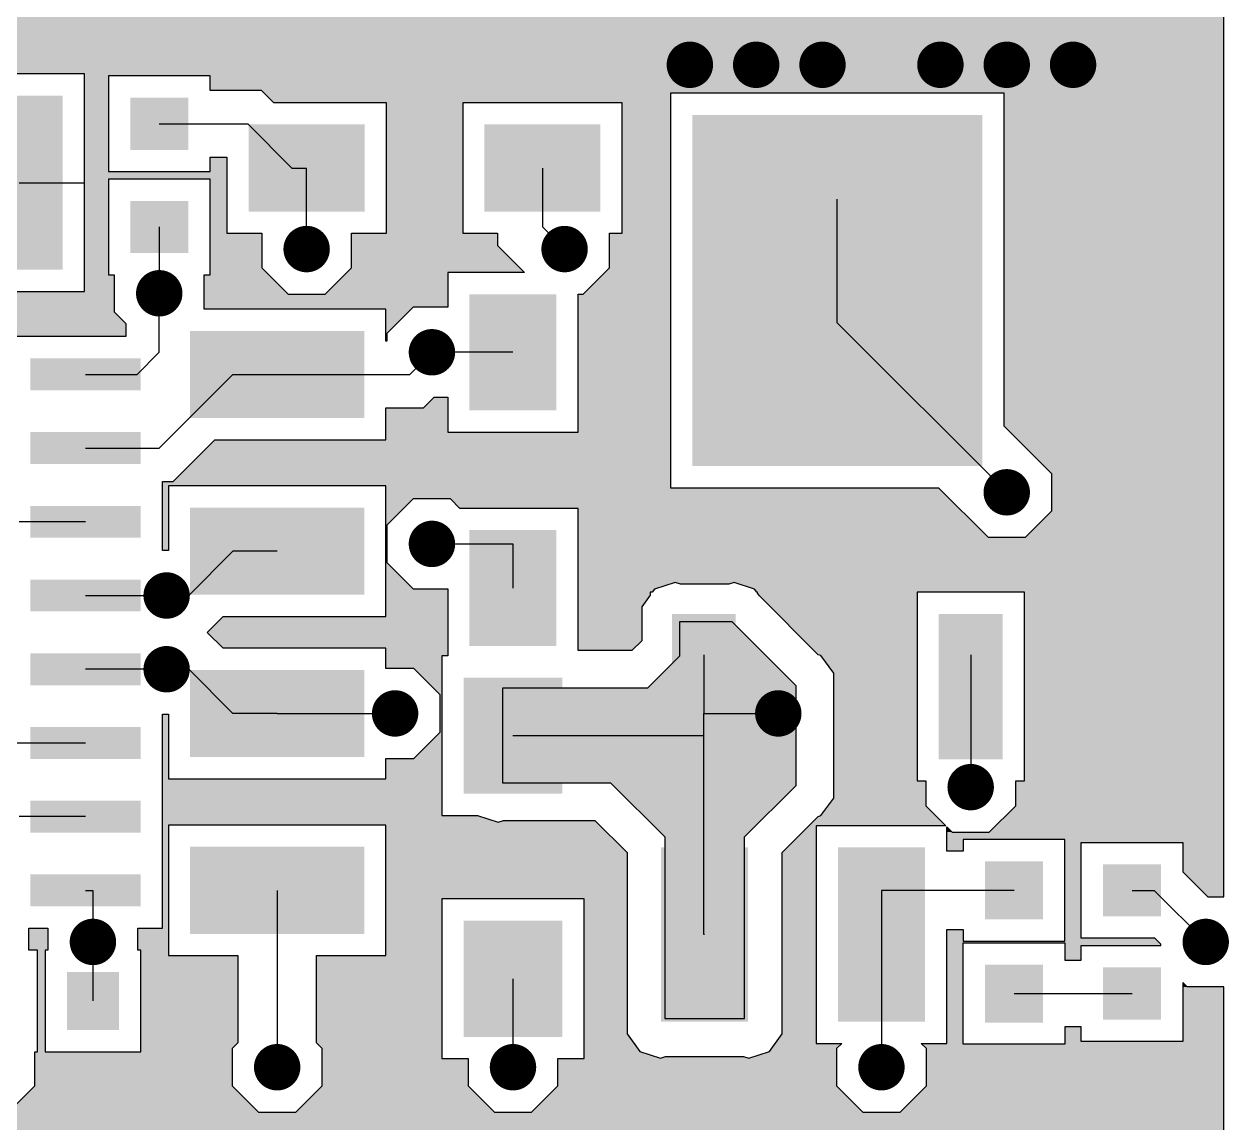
# Model space of a CAD drawing. Extents: x 295 to 953, y 10 to 290.
# Drawn here: x 616.26 to 650.52, y 183.16 to 214.4 of the extents above; entities that cross this region are included whole.
import ezdxf

# ---------------------------------------------------------------- set-up
doc = ezdxf.new("R2010")
doc.units = 0
doc.header["$LTSCALE"] = 5
doc.header["$MEASUREMENT"] = 0
doc.layers.get('0').update_dxf_attribs({"linetype": 'CONTINUOUS', "lineweight": 25})
doc.layers.add('L1-TOP_GBR', color=7, linetype='CONTINUOUS')

msp = doc.modelspace()

# ---------------------------------------------------------------- linework, layer by layer
at = {"const_width": 0.66}
for points in [[(634.859, 213.245, 1), (635.519, 213.245, 1)], [(636.745, 213.245, 1), (637.405, 213.245, 1)], [(638.631, 213.245, 1), (639.291, 213.245, 1)], [(641.984, 213.245, 1), (642.644, 213.245, 1)], [(643.87, 213.245, 1), (644.53, 213.245, 1)], [(645.756, 213.245, 1), (646.416, 213.245, 1)], [(623.962, 208.006, 1), (624.622, 208.006, 1)], [(631.297, 208.006, 1), (631.957, 208.006, 1)], [(619.771, 206.749, 1), (620.431, 206.749, 1)], [(627.525, 205.072, 1), (628.185, 205.072, 1)], [(643.87, 201.091, 1), (644.53, 201.091, 1)], [(627.525, 199.624, 1), (628.185, 199.624, 1)], [(619.981, 198.157, 1), (620.641, 198.157, 1)], [(619.981, 196.061, 1), (620.641, 196.061, 1)], [(626.477, 194.804, 1), (627.137, 194.804, 1)], [(637.374, 194.804, 1), (638.034, 194.804, 1)], [(642.845, 192.709, 1), (643.505, 192.709, 1)], [(617.885, 188.308, 1), (618.545, 188.308, 1)], [(649.528, 188.308, 1), (650.188, 188.308, 1)], [(623.124, 184.746, 1), (623.784, 184.746, 1)], [(629.83, 184.746, 1), (630.49, 184.746, 1)], [(640.307, 184.746, 1), (640.967, 184.746, 1)]]:
    msp.add_lwpolyline(points, format="xyb", close=True, dxfattribs=at)
for points in [[(617.357, 212.367), (617.357, 207.417), (614.882, 212.367), (614.882, 207.417)], [(620.926, 212.311), (620.926, 210.826), (619.276, 212.311), (619.276, 210.826)], [(643.505, 211.819), (643.505, 201.836), (635.255, 211.819), (635.255, 201.836)], [(625.942, 211.548), (625.942, 209.073), (622.642, 211.548), (622.642, 209.073)], [(632.648, 211.548), (632.648, 209.073), (629.348, 211.548), (629.348, 209.073)], [(640.281, 210.601), (640.281, 206.493), (638.479, 210.601), (638.479, 206.493)], [(620.926, 209.377), (620.926, 207.892), (619.276, 209.377), (619.276, 207.892)], [(631.397, 206.722), (631.397, 203.422), (628.922, 206.722), (628.922, 203.422)], [(625.929, 205.681), (625.929, 203.206), (620.979, 205.681), (620.979, 203.206)], [(619.573, 204.897), (619.573, 203.99), (616.438, 204.897), (616.438, 203.99)], [(619.573, 202.802), (619.573, 201.894), (616.438, 202.802), (616.438, 201.894)], [(619.573, 200.706), (619.573, 199.799), (616.438, 200.706), (616.438, 199.799)], [(625.929, 200.652), (625.929, 198.177), (620.979, 200.652), (620.979, 198.177)], [(631.397, 200.017), (631.397, 196.717), (628.922, 200.017), (628.922, 196.717)], [(619.573, 198.611), (619.573, 197.703), (616.438, 198.611), (616.438, 197.703)], [(636.493, 197.629), (636.493, 193.504), (634.678, 197.629), (634.678, 193.504)], [(644.083, 197.629), (644.083, 193.504), (642.268, 197.629), (642.268, 193.504)], [(619.573, 196.515), (619.573, 195.608), (616.438, 196.515), (616.438, 195.608)], [(625.929, 196.042), (625.929, 193.567), (620.979, 196.042), (620.979, 193.567)], [(631.562, 195.826), (631.562, 192.526), (628.757, 195.826), (628.757, 192.526)], [(619.573, 194.42), (619.573, 193.512), (616.438, 194.42), (616.438, 193.512)], [(619.573, 192.324), (619.573, 191.417), (616.438, 192.324), (616.438, 191.417)], [(625.929, 191.012), (625.929, 188.537), (620.979, 191.012), (620.979, 188.537)], [(636.846, 190.993), (636.846, 186.043), (634.371, 190.993), (634.371, 186.043)], [(641.875, 190.993), (641.875, 186.043), (639.4, 190.993), (639.4, 186.043)], [(645.234, 190.6), (645.234, 188.95), (643.584, 190.6), (643.584, 188.95)], [(648.587, 190.517), (648.587, 189.032), (646.937, 190.517), (646.937, 189.032)], [(619.573, 190.229), (619.573, 189.321), (616.438, 190.229), (616.438, 189.321)], [(631.562, 188.91), (631.562, 185.61), (628.757, 188.91), (628.757, 185.61)], [(618.958, 187.457), (618.958, 185.807), (617.473, 187.457), (617.473, 185.807)], [(645.234, 187.666), (645.234, 186.016), (643.584, 187.666), (643.584, 186.016)], [(648.587, 187.584), (648.587, 186.099), (646.937, 187.584), (646.937, 186.099)]]:
    msp.add_solid(points)
at = {"layer": 'L1-TOP_GBR'}
for p, q in [((650.376, 189.587), (650.376, 218.462)), ((617.976, 212.986), (614.264, 212.986)), ((617.976, 206.798), (617.976, 212.986)), ((618.658, 212.929), (618.658, 210.207)), ((621.545, 212.929), (618.658, 212.929)), ((621.545, 212.517), (621.545, 212.929)), ((623.009, 212.517), (621.545, 212.517)), ((623.358, 212.167), (623.009, 212.517)), ((634.636, 212.438), (634.636, 201.218)), ((644.124, 212.438), (634.636, 212.438)), ((644.124, 202.975), (644.124, 212.438)), ((626.561, 212.167), (623.358, 212.167)), ((626.561, 208.455), (626.561, 212.167)), ((628.729, 212.167), (628.729, 208.455)), ((633.267, 212.167), (628.729, 212.167)), ((633.267, 208.455), (633.267, 212.167)), ((620.101, 211.568), (622.616, 211.568)), ((623.873, 210.311), (622.616, 211.568)), ((621.545, 210.619), (622.024, 210.619)), ((621.545, 210.207), (621.545, 210.619)), ((622.024, 210.619), (622.024, 208.455)), ((618.658, 210.207), (621.545, 210.207)), ((623.873, 210.311), (624.292, 210.311)), ((624.292, 208.006), (624.292, 210.311)), ((630.998, 210.311), (630.998, 208.634)), ((616.12, 209.892), (617.976, 209.892)), ((618.658, 209.996), (618.658, 207.273)), ((621.545, 209.996), (618.658, 209.996)), ((621.545, 207.273), (621.545, 209.996)), ((639.38, 205.91), (639.38, 209.426)), ((620.101, 208.634), (620.101, 206.749)), ((622.024, 208.455), (623.014, 208.455)), ((623.014, 208.455), (623.014, 207.476)), ((625.571, 208.455), (626.561, 208.455)), ((625.571, 207.476), (625.571, 208.455)), ((628.729, 208.455), (629.719, 208.455)), ((629.719, 208.455), (629.719, 208.105)), ((631.627, 208.006), (630.998, 208.634)), ((632.905, 208.455), (633.267, 208.455)), ((632.905, 207.476), (632.905, 208.455)), ((629.719, 208.105), (630.483, 207.341)), ((618.658, 207.273), (618.823, 207.273)), ((618.823, 207.273), (618.823, 206.219)), ((621.38, 207.273), (621.545, 207.273)), ((621.38, 206.3), (621.38, 207.273)), ((623.014, 207.476), (623.763, 206.727)), ((624.822, 206.727), (625.571, 207.476)), ((628.304, 207.341), (628.304, 206.351)), ((630.483, 207.341), (628.304, 207.341)), ((632.156, 206.727), (632.905, 207.476)), ((614.264, 206.798), (617.976, 206.798)), ((620.101, 205.072), (620.101, 206.749)), ((623.763, 206.727), (624.822, 206.727)), ((632.016, 206.727), (632.156, 206.727)), ((632.016, 202.803), (632.016, 206.727)), ((626.548, 206.3), (621.38, 206.3)), ((626.548, 205.392), (626.548, 206.3)), ((627.325, 206.351), (626.576, 205.602)), ((628.304, 206.351), (627.325, 206.351)), ((618.823, 206.219), (619.153, 205.889)), ((644.2, 201.091), (639.38, 205.91)), ((619.153, 205.889), (619.153, 205.516)), ((626.576, 205.602), (626.576, 205.392)), ((619.153, 205.516), (615.82, 205.516)), ((626.576, 205.392), (626.548, 205.392)), ((620.101, 205.072), (619.473, 204.443)), ((627.855, 205.072), (627.226, 204.443)), ((630.16, 205.072), (627.855, 205.072)), ((618.006, 204.443), (619.473, 204.443)), ((622.197, 204.443), (620.101, 202.348)), ((622.197, 204.443), (623.454, 204.443)), ((623.454, 204.443), (627.226, 204.443)), ((627.619, 203.495), (627.917, 203.793)), ((627.917, 203.793), (628.304, 203.793)), ((628.304, 203.793), (628.304, 202.803)), ((626.548, 203.495), (627.619, 203.495)), ((626.548, 202.587), (626.548, 203.495)), ((645.478, 201.62), (644.124, 202.975)), ((620.494, 201.399), (621.682, 202.587)), ((621.682, 202.587), (626.548, 202.587)), ((628.304, 202.803), (632.016, 202.803)), ((618.006, 202.348), (620.101, 202.348)), ((645.478, 200.561), (645.478, 201.62)), ((620.192, 201.399), (620.494, 201.399)), ((620.192, 199.436), (620.192, 201.399)), ((620.36, 201.271), (620.36, 199.436)), ((626.548, 201.271), (620.36, 201.271)), ((626.548, 197.558), (626.548, 201.271)), ((634.636, 201.218), (642.264, 201.218)), ((642.264, 201.218), (643.67, 199.812)), ((627.325, 200.903), (626.576, 200.153)), ((628.384, 200.903), (627.325, 200.903)), ((628.652, 200.635), (628.384, 200.903)), ((632.016, 200.635), (628.652, 200.635)), ((632.016, 196.591), (632.016, 200.635)), ((644.729, 199.812), (645.478, 200.561)), ((618.006, 200.252), (616.12, 200.252)), ((626.576, 200.153), (626.576, 199.094)), ((643.67, 199.812), (644.729, 199.812)), ((620.36, 199.436), (620.192, 199.436)), ((620.94, 198.157), (622.197, 199.414)), ((623.454, 199.414), (622.197, 199.414)), ((627.855, 199.624), (630.16, 199.624)), ((630.16, 199.624), (630.16, 198.367)), ((626.576, 199.094), (627.325, 198.345)), ((634.77, 198.527), (634.184, 198.335)), ((634.92, 198.477), (634.77, 198.527)), ((636.296, 198.477), (634.92, 198.477)), ((636.446, 198.527), (636.296, 198.477)), ((637.032, 198.335), (636.446, 198.527)), ((618.006, 198.157), (620.311, 198.157)), ((620.94, 198.157), (620.311, 198.157)), ((627.325, 198.345), (628.304, 198.345)), ((628.304, 198.345), (628.304, 196.444)), ((634.059, 198.164), (633.821, 197.837)), ((634.059, 198.248), (634.059, 198.164)), ((634.12, 198.248), (634.059, 198.248)), ((634.184, 198.335), (634.12, 198.248)), ((637.096, 198.248), (637.032, 198.335)), ((637.111, 198.248), (637.096, 198.248)), ((637.111, 198.228), (637.111, 198.248)), ((637.171, 198.147), (637.111, 198.228)), ((638.842, 196.474), (637.171, 198.147)), ((641.649, 198.248), (641.649, 192.885)), ((644.701, 198.248), (641.649, 198.248)), ((644.701, 192.885), (644.701, 198.248)), ((633.821, 197.837), (633.821, 196.873)), ((621.468, 197.109), (621.916, 197.558)), ((621.916, 197.558), (626.548, 197.558)), ((634.894, 197.405), (634.894, 196.429)), ((636.395, 197.405), (634.894, 197.405)), ((638.208, 195.591), (636.395, 197.405)), ((621.916, 196.66), (621.468, 197.109)), ((626.548, 196.66), (621.916, 196.66)), ((626.548, 196.083), (626.548, 196.66)), ((633.821, 196.873), (633.539, 196.591)), ((628.139, 196.444), (628.139, 191.907)), ((628.304, 196.444), (628.139, 196.444)), ((633.539, 196.591), (632.016, 196.591)), ((634.894, 196.429), (633.983, 195.519)), ((635.585, 196.474), (635.585, 194.804)), ((638.918, 196.449), (638.842, 196.474)), ((639.281, 195.951), (638.918, 196.449)), ((643.175, 196.474), (643.175, 192.709)), ((620.311, 196.061), (618.006, 196.061)), ((620.94, 196.061), (620.311, 196.061)), ((620.94, 196.061), (622.197, 194.804)), ((627.337, 196.083), (626.548, 196.083)), ((628.086, 195.334), (627.337, 196.083)), ((639.281, 192.4), (639.281, 195.951)), ((628.086, 194.275), (628.086, 195.334)), ((629.864, 195.519), (629.864, 192.832)), ((633.983, 195.519), (629.864, 195.519)), ((638.208, 192.76), (638.208, 195.591)), ((620.192, 194.783), (620.36, 194.783)), ((620.192, 188.702), (620.192, 194.783)), ((620.36, 194.783), (620.36, 192.948)), ((623.454, 194.804), (622.197, 194.804)), ((623.454, 194.804), (626.807, 194.804)), ((635.585, 194.804), (637.704, 194.804)), ((635.585, 194.176), (635.585, 194.804)), ((627.337, 193.525), (628.086, 194.275)), ((614.234, 193.966), (618.006, 193.966)), ((630.16, 194.176), (635.585, 194.176)), ((635.585, 188.518), (635.585, 194.176)), ((626.548, 193.525), (627.337, 193.525)), ((626.548, 192.948), (626.548, 193.525)), ((620.36, 192.948), (626.548, 192.948)), ((641.649, 192.885), (641.896, 192.885)), ((641.896, 192.885), (641.896, 192.179)), ((644.454, 192.885), (644.701, 192.885)), ((644.454, 192.179), (644.454, 192.885)), ((629.864, 192.832), (632.935, 192.832)), ((632.935, 192.832), (634.475, 191.293)), ((636.742, 191.293), (638.208, 192.76)), ((638.918, 191.902), (639.281, 192.4)), ((618.006, 191.87), (616.12, 191.87)), ((628.139, 191.907), (629.15, 191.907)), ((629.15, 191.907), (629.155, 191.902)), ((629.155, 191.902), (629.741, 191.71)), ((637.814, 190.849), (638.842, 191.877)), ((638.842, 191.877), (638.918, 191.902)), ((641.896, 192.179), (642.464, 191.611)), ((643.705, 191.43), (644.454, 192.179)), ((620.36, 191.631), (620.36, 187.919)), ((626.548, 191.631), (620.36, 191.631)), ((626.548, 187.919), (626.548, 191.631)), ((629.741, 191.71), (629.891, 191.76)), ((629.891, 191.76), (632.491, 191.76)), ((632.491, 191.76), (633.402, 190.849)), ((638.781, 191.611), (638.781, 185.424)), ((642.464, 191.611), (638.781, 191.611)), ((642.494, 191.582), (642.645, 191.43)), ((642.494, 190.889), (642.494, 191.582)), ((634.475, 191.293), (634.475, 186.127)), ((636.742, 186.127), (636.742, 191.293)), ((642.645, 191.43), (643.705, 191.43)), ((642.965, 191.219), (642.965, 190.889)), ((645.853, 191.219), (642.965, 191.219)), ((645.853, 188.331), (645.853, 191.219)), ((633.402, 190.849), (633.402, 185.695)), ((637.814, 185.695), (637.814, 190.849)), ((642.965, 190.889), (642.494, 190.889)), ((646.318, 191.136), (649.206, 191.136)), ((646.318, 188.414), (646.318, 191.136)), ((649.206, 191.136), (649.206, 190.301)), ((649.206, 190.301), (649.92, 189.587)), ((618.006, 189.775), (618.215, 189.775)), ((618.215, 189.775), (618.215, 188.308)), ((623.454, 189.775), (623.454, 184.746)), ((628.139, 189.529), (628.139, 184.992)), ((632.181, 189.529), (628.139, 189.529)), ((632.181, 184.992), (632.181, 189.529)), ((644.409, 189.775), (640.637, 189.775)), ((640.637, 189.775), (640.637, 188.518)), ((647.762, 189.775), (648.391, 189.775)), ((649.858, 188.308), (648.391, 189.775)), ((649.92, 189.587), (650.376, 189.587)), ((616.396, 188.702), (616.937, 188.702)), ((616.396, 188.076), (616.396, 188.702)), ((616.937, 188.702), (616.937, 188.076)), ((619.494, 188.702), (620.192, 188.702)), ((619.494, 188.076), (619.494, 188.702)), ((635.608, 188.518), (635.585, 188.518)), ((640.637, 188.518), (640.637, 184.746)), ((642.494, 188.661), (642.965, 188.661)), ((642.494, 185.424), (642.494, 188.661)), ((642.965, 188.661), (642.965, 188.331)), ((618.215, 188.308), (618.215, 186.632)), ((642.965, 188.331), (645.853, 188.331)), ((642.965, 188.285), (645.853, 188.285)), ((642.965, 185.398), (642.965, 188.285)), ((645.853, 188.285), (645.853, 187.79)), ((648.41, 188.414), (646.318, 188.414)), ((646.318, 188.203), (648.579, 188.203)), ((646.318, 187.79), (646.318, 188.203)), ((648.579, 188.245), (648.41, 188.414)), ((648.579, 188.203), (648.579, 188.245)), ((616.643, 188.076), (616.396, 188.076)), ((616.643, 185.188), (616.643, 188.076)), ((616.854, 188.076), (616.854, 185.188)), ((616.937, 188.076), (616.854, 188.076)), ((619.577, 188.076), (619.494, 188.076)), ((619.577, 185.188), (619.577, 188.076)), ((620.36, 187.919), (622.34, 187.919)), ((622.34, 187.919), (622.34, 185.44)), ((624.568, 187.919), (626.548, 187.919)), ((624.568, 185.44), (624.568, 187.919)), ((645.853, 187.79), (646.318, 187.79)), ((630.16, 187.26), (630.16, 184.746)), ((649.206, 187.151), (649.206, 185.48)), ((649.328, 187.029), (649.206, 187.151)), ((644.409, 186.841), (647.762, 186.841)), ((650.376, 187.029), (649.328, 187.029)), ((650.376, 158.154), (650.376, 187.029)), ((634.475, 186.127), (636.742, 186.127)), ((633.402, 185.695), (633.765, 185.196)), ((637.451, 185.196), (637.814, 185.695)), ((645.853, 185.893), (645.853, 185.398)), ((646.318, 185.893), (645.853, 185.893)), ((646.318, 185.48), (646.318, 185.893)), ((622.34, 185.44), (622.175, 185.275)), ((624.733, 185.275), (624.568, 185.44)), ((638.781, 185.424), (639.507, 185.424)), ((639.507, 185.424), (639.359, 185.275)), ((641.768, 185.424), (642.494, 185.424)), ((641.916, 185.275), (641.768, 185.424)), ((645.853, 185.398), (642.965, 185.398)), ((649.206, 185.48), (646.318, 185.48)), ((616.561, 185.188), (616.643, 185.188)), ((616.561, 184.216), (616.561, 185.188)), ((616.854, 185.188), (619.577, 185.188)), ((622.175, 185.275), (622.175, 184.216)), ((624.733, 184.216), (624.733, 185.275)), ((633.765, 185.196), (634.351, 185.005)), ((634.351, 185.005), (634.501, 185.054)), ((634.501, 185.054), (636.715, 185.054)), ((636.715, 185.054), (636.865, 185.005)), ((636.865, 185.005), (637.451, 185.196)), ((639.359, 185.275), (639.359, 184.216)), ((641.916, 184.216), (641.916, 185.275)), ((628.139, 184.992), (628.881, 184.992)), ((628.881, 184.992), (628.881, 184.216)), ((631.439, 184.992), (632.181, 184.992)), ((631.439, 184.216), (631.439, 184.992)), ((615.811, 183.467), (616.561, 184.216)), ((622.175, 184.216), (622.925, 183.467)), ((623.984, 183.467), (624.733, 184.216)), ((628.881, 184.216), (629.63, 183.467)), ((630.689, 183.467), (631.439, 184.216)), ((639.359, 184.216), (640.108, 183.467)), ((641.167, 183.467), (641.916, 184.216)), ((622.925, 183.467), (623.984, 183.467)), ((629.63, 183.467), (630.689, 183.467)), ((640.108, 183.467), (641.167, 183.467))]:
    msp.add_line(p, q, dxfattribs=at)
for points in [[(589.199, 213.012), (589.199, 214.9), (650.376, 213.012), (650.376, 214.9)], [(605.327, 212.986), (605.327, 213.012), (650.376, 212.986), (650.376, 213.012)], [(612.947, 212.986), (612.947, 212.986), (614.264, 212.986), (617.976, 212.986)], [(617.976, 212.929), (617.976, 212.986), (650.376, 212.929), (650.376, 212.986)], [(617.976, 210.207), (617.976, 212.929), (618.658, 210.207), (618.658, 212.929)], [(617.976, 212.929), (617.976, 212.929), (618.658, 212.929), (621.545, 212.929)], [(621.545, 212.517), (621.545, 212.929), (650.376, 212.517), (650.376, 212.929)], [(623.088, 212.438), (623.009, 212.517), (650.376, 212.438), (650.376, 212.517)], [(623.358, 212.167), (623.088, 212.438), (634.636, 212.167), (634.636, 212.438)], [(623.088, 212.438), (623.088, 212.438), (634.636, 212.438), (644.124, 212.438)], [(644.124, 202.975), (644.124, 212.438), (650.376, 202.975), (650.376, 212.438)], [(626.561, 208.455), (626.561, 212.167), (628.729, 208.455), (628.729, 212.167)], [(626.561, 212.167), (626.561, 212.167), (628.729, 212.167), (633.267, 212.167)], [(633.267, 208.455), (633.267, 212.167), (634.636, 208.455), (634.636, 212.167)], [(621.545, 210.207), (621.545, 210.619), (622.024, 210.207), (622.024, 210.619)], [(621.545, 210.619), (621.545, 210.619), (622.024, 210.619), (621.545, 210.619)], [(617.976, 209.996), (617.976, 210.207), (622.024, 209.996), (622.024, 210.207)], [(617.976, 207.273), (617.976, 209.996), (618.658, 207.273), (618.658, 209.996)], [(617.976, 209.996), (617.976, 209.996), (618.658, 209.996), (621.545, 209.996)], [(621.545, 208.455), (621.545, 209.996), (622.024, 208.455), (622.024, 209.996)], [(621.545, 207.476), (621.545, 208.455), (623.014, 207.476), (623.014, 208.455)], [(621.545, 208.455), (621.545, 208.455), (623.014, 208.455), (622.024, 208.455)], [(625.571, 208.105), (625.571, 208.455), (629.719, 208.105), (629.719, 208.455)], [(625.571, 208.455), (625.571, 208.455), (629.719, 208.455), (628.729, 208.455)], [(632.905, 207.476), (632.905, 208.455), (634.636, 207.476), (634.636, 208.455)], [(625.571, 207.476), (625.571, 208.105), (630.348, 207.476), (629.719, 208.105)], [(617.976, 206.798), (617.976, 207.273), (618.823, 206.798), (618.823, 207.273)], [(617.976, 207.273), (617.976, 207.273), (618.823, 207.273), (618.658, 207.273)], [(621.38, 206.727), (621.38, 207.273), (623.763, 206.727), (623.217, 207.273)], [(621.545, 207.273), (621.545, 207.476), (623.217, 207.273), (623.014, 207.476)], [(624.822, 206.727), (625.436, 207.341), (628.304, 206.727), (628.304, 207.341)], [(625.436, 207.341), (625.571, 207.476), (630.483, 207.341), (630.348, 207.476)], [(625.436, 207.341), (625.436, 207.341), (628.304, 207.341), (630.483, 207.341)], [(632.156, 206.727), (632.905, 207.476), (634.636, 206.727), (634.636, 207.476)], [(610.064, 206.219), (610.644, 206.798), (618.823, 206.219), (618.823, 206.798)], [(621.38, 206.351), (621.38, 206.727), (628.304, 206.351), (628.304, 206.727)], [(632.016, 202.803), (632.016, 206.727), (634.636, 202.803), (634.636, 206.727)], [(621.38, 206.3), (621.38, 206.351), (627.274, 206.3), (627.325, 206.351)], [(621.38, 206.351), (621.38, 206.351), (627.325, 206.351), (628.304, 206.351)], [(626.548, 205.602), (626.548, 206.3), (626.576, 205.602), (627.274, 206.3)], [(609.734, 205.889), (610.064, 206.219), (619.153, 205.889), (618.823, 206.219)], [(609.48, 205.516), (609.48, 205.679), (619.153, 205.516), (619.153, 205.679)], [(609.525, 205.679), (609.734, 205.889), (619.153, 205.679), (619.153, 205.889)], [(626.548, 205.392), (626.548, 205.602), (626.576, 205.392), (626.576, 205.602)], [(610.553, 205.516), (610.553, 205.516), (615.82, 205.516), (619.153, 205.516)], [(627.619, 203.495), (627.917, 203.793), (628.304, 203.495), (628.304, 203.793)], [(627.917, 203.793), (627.917, 203.793), (628.304, 203.793), (627.917, 203.793)], [(626.548, 202.803), (626.548, 203.495), (628.304, 202.803), (628.304, 203.495)], [(645.478, 201.62), (644.124, 202.975), (650.376, 201.62), (650.376, 202.975)], [(620.494, 201.399), (621.682, 202.587), (634.636, 201.399), (634.636, 202.587)], [(626.548, 202.587), (626.548, 202.803), (634.636, 202.587), (634.636, 202.803)], [(626.548, 202.803), (626.548, 202.803), (628.384, 202.803), (628.304, 202.803)], [(645.478, 200.561), (645.478, 201.62), (650.376, 200.561), (650.376, 201.62)], [(620.192, 201.271), (620.192, 201.399), (634.636, 201.271), (634.636, 201.399)], [(620.192, 199.436), (620.192, 201.271), (620.36, 199.436), (620.36, 201.271)], [(620.192, 201.271), (620.192, 201.271), (620.36, 201.271), (626.548, 201.271)], [(626.548, 201.218), (626.548, 201.271), (634.636, 201.218), (634.636, 201.271)], [(626.548, 200.903), (626.548, 201.218), (642.579, 200.903), (642.264, 201.218)], [(626.548, 201.218), (626.548, 201.218), (642.264, 201.218), (634.636, 201.218)], [(626.548, 200.153), (626.548, 200.903), (626.576, 200.153), (627.325, 200.903)], [(626.548, 200.903), (626.548, 200.903), (627.325, 200.903), (628.384, 200.903)], [(628.652, 200.635), (628.384, 200.903), (642.847, 200.635), (642.579, 200.903)], [(632.016, 199.812), (632.016, 200.635), (643.67, 199.812), (642.847, 200.635)], [(644.729, 199.812), (645.478, 200.561), (650.376, 199.812), (650.376, 200.561)], [(626.548, 199.094), (626.548, 200.153), (626.576, 199.094), (626.576, 200.153)], [(632.016, 198.527), (632.016, 199.812), (650.376, 198.527), (650.376, 199.812)], [(632.016, 199.812), (632.016, 199.812), (644.701, 199.812), (643.67, 199.812)], [(626.548, 198.345), (626.548, 199.094), (627.325, 198.345), (626.576, 199.094)], [(632.016, 198.335), (632.016, 198.527), (634.184, 198.335), (634.77, 198.527)], [(634.92, 198.477), (634.77, 198.527), (636.296, 198.477), (636.446, 198.527)], [(637.032, 198.335), (636.446, 198.527), (650.376, 198.335), (650.376, 198.527)], [(626.548, 197.558), (626.548, 198.345), (628.304, 197.558), (628.304, 198.345)], [(626.548, 198.345), (626.548, 198.345), (628.304, 198.345), (627.325, 198.345)], [(632.016, 198.248), (632.016, 198.335), (634.12, 198.248), (634.184, 198.335)], [(632.016, 198.164), (632.016, 198.248), (634.059, 198.164), (634.059, 198.248)], [(632.016, 198.248), (632.016, 198.248), (634.059, 198.248), (634.12, 198.248)], [(632.016, 197.837), (632.016, 198.164), (633.821, 197.837), (634.059, 198.164)], [(637.096, 198.248), (637.032, 198.335), (650.376, 198.248), (650.376, 198.335)], [(637.111, 198.228), (637.111, 198.248), (641.649, 198.228), (641.649, 198.248)], [(637.111, 198.248), (637.111, 198.248), (641.649, 198.248), (644.701, 198.248)], [(637.171, 198.147), (637.111, 198.228), (641.649, 198.147), (641.649, 198.228)], [(638.842, 196.474), (637.171, 198.147), (641.649, 196.474), (641.649, 198.147)], [(644.701, 192.885), (644.701, 198.248), (650.376, 192.885), (650.376, 198.248)], [(632.016, 196.873), (632.016, 197.837), (633.821, 196.873), (633.821, 197.837)], [(621.468, 197.109), (621.916, 197.558), (628.304, 197.109), (628.304, 197.558)], [(634.894, 196.429), (634.894, 197.405), (637.37, 196.429), (636.395, 197.405)], [(634.894, 197.405), (634.894, 197.405), (636.395, 197.405), (634.894, 197.405)], [(621.916, 196.66), (621.468, 197.109), (628.304, 196.66), (628.304, 197.109)], [(626.548, 196.444), (626.548, 196.66), (628.304, 196.444), (628.304, 196.66)], [(632.016, 196.591), (632.016, 196.873), (633.539, 196.591), (633.821, 196.873)], [(626.548, 196.083), (626.548, 196.444), (628.139, 196.083), (628.139, 196.444)], [(626.548, 196.444), (626.548, 196.444), (628.139, 196.444), (628.304, 196.444)], [(634.055, 195.591), (634.894, 196.429), (638.208, 195.591), (637.37, 196.429)], [(638.918, 196.449), (638.842, 196.474), (641.649, 196.449), (641.649, 196.474)], [(639.281, 195.951), (638.918, 196.449), (641.649, 195.951), (641.649, 196.449)], [(628.086, 195.334), (627.337, 196.083), (628.139, 195.334), (628.139, 196.083)], [(639.281, 192.885), (639.281, 195.951), (641.649, 192.885), (641.649, 195.951)], [(628.086, 194.275), (628.086, 195.334), (628.139, 194.275), (628.139, 195.334)], [(629.864, 192.832), (629.864, 195.519), (638.208, 192.832), (638.208, 195.519)], [(633.983, 195.519), (634.055, 195.591), (638.208, 195.519), (638.208, 195.591)], [(620.192, 192.948), (620.192, 194.783), (620.36, 192.948), (620.36, 194.783)], [(620.192, 194.783), (620.192, 194.783), (620.36, 194.783), (620.192, 194.783)], [(627.337, 193.525), (628.086, 194.275), (628.139, 193.525), (628.139, 194.275)], [(626.548, 192.948), (626.548, 193.525), (628.139, 192.948), (628.139, 193.525)], [(620.192, 191.907), (620.192, 192.948), (628.139, 191.907), (628.139, 192.948)], [(639.281, 192.4), (639.281, 192.885), (641.896, 192.4), (641.896, 192.885)], [(639.281, 192.885), (639.281, 192.885), (641.896, 192.885), (641.649, 192.885)], [(644.454, 192.179), (644.454, 192.885), (650.376, 192.179), (650.376, 192.885)], [(633.008, 192.76), (632.935, 192.832), (638.208, 192.76), (638.208, 192.832)], [(634.475, 191.293), (633.008, 192.76), (636.742, 191.293), (638.208, 192.76)], [(639.12, 192.179), (639.281, 192.4), (641.896, 192.179), (641.896, 192.4)], [(620.192, 191.902), (620.192, 191.907), (629.155, 191.902), (629.15, 191.907)], [(620.192, 191.907), (620.192, 191.907), (629.15, 191.907), (628.139, 191.907)], [(620.192, 191.71), (620.192, 191.902), (629.741, 191.71), (629.155, 191.902)], [(638.576, 191.611), (638.842, 191.877), (642.464, 191.611), (642.198, 191.877)], [(638.842, 191.877), (638.918, 191.902), (642.198, 191.877), (642.173, 191.902)], [(638.918, 191.902), (639.12, 192.179), (642.173, 191.902), (641.896, 192.179)], [(643.705, 191.43), (644.454, 192.179), (650.376, 191.43), (650.376, 192.179)], [(620.192, 191.631), (620.192, 191.71), (632.62, 191.631), (632.541, 191.71)], [(620.192, 188.703), (620.192, 191.631), (620.36, 188.703), (620.36, 191.631)], [(620.192, 191.631), (620.192, 191.631), (620.36, 191.631), (626.548, 191.631)], [(626.548, 190.849), (626.548, 191.631), (633.402, 190.849), (632.62, 191.631)], [(629.741, 191.71), (629.891, 191.76), (632.541, 191.71), (632.491, 191.76)], [(629.891, 191.76), (629.891, 191.76), (632.181, 191.76), (629.891, 191.76)], [(637.814, 190.849), (638.576, 191.611), (638.781, 190.849), (638.781, 191.611)], [(638.576, 191.611), (638.576, 191.611), (638.781, 191.611), (642.464, 191.611)], [(642.494, 191.43), (642.494, 191.582), (642.645, 191.43), (642.494, 191.582)], [(634.475, 186.127), (634.475, 191.293), (636.742, 186.127), (636.742, 191.293)], [(642.494, 191.219), (642.494, 191.43), (650.376, 191.219), (650.376, 191.43)], [(642.494, 190.889), (642.494, 191.219), (642.965, 190.889), (642.965, 191.219)], [(642.494, 191.219), (642.494, 191.219), (642.965, 191.219), (645.853, 191.219)], [(645.853, 191.136), (645.853, 191.219), (650.376, 191.136), (650.376, 191.219)], [(626.548, 189.529), (626.548, 190.849), (633.402, 189.529), (633.402, 190.849)], [(637.814, 185.695), (637.814, 190.849), (638.781, 185.695), (638.781, 190.849)], [(645.853, 188.414), (645.853, 191.136), (646.318, 188.414), (646.318, 191.136)], [(645.853, 191.136), (645.853, 191.136), (646.318, 191.136), (649.206, 191.136)], [(649.206, 190.301), (649.206, 191.136), (650.376, 190.301), (650.376, 191.136)], [(649.92, 189.587), (649.206, 190.301), (650.376, 189.587), (650.376, 190.301)], [(626.548, 187.919), (626.548, 189.529), (628.139, 187.919), (628.139, 189.529)], [(626.548, 189.529), (626.548, 189.529), (628.139, 189.529), (632.181, 189.529)], [(632.181, 185.695), (632.181, 189.529), (633.402, 185.695), (633.402, 189.529)], [(616.396, 188.076), (616.396, 188.702), (616.937, 188.076), (616.937, 188.702)], [(616.396, 188.702), (616.396, 188.702), (616.937, 188.702), (616.396, 188.702)], [(619.494, 188.702), (620.192, 188.703), (620.36, 188.702), (620.36, 188.703)], [(619.494, 188.076), (619.494, 188.702), (620.36, 188.076), (620.36, 188.702)], [(642.494, 188.331), (642.494, 188.661), (642.965, 188.331), (642.965, 188.661)], [(642.494, 188.661), (642.494, 188.661), (642.965, 188.661), (642.494, 188.661)], [(642.494, 188.285), (642.494, 188.331), (648.539, 188.285), (648.493, 188.331)], [(642.494, 185.424), (642.494, 188.285), (642.965, 185.424), (642.965, 188.285)], [(642.494, 188.285), (642.494, 188.285), (642.965, 188.285), (645.853, 188.285)], [(645.853, 188.331), (645.853, 188.414), (648.493, 188.331), (648.41, 188.414)], [(645.853, 188.414), (645.853, 188.414), (648.41, 188.414), (646.318, 188.414)], [(645.853, 188.245), (645.853, 188.285), (648.579, 188.245), (648.539, 188.285)], [(645.853, 188.203), (645.853, 188.245), (648.579, 188.203), (648.579, 188.245)], [(645.853, 187.79), (645.853, 188.203), (646.318, 187.79), (646.318, 188.203)], [(645.853, 188.203), (645.853, 188.203), (646.318, 188.203), (648.579, 188.203)], [(616.643, 188.075), (616.643, 188.076), (616.854, 188.075), (616.937, 188.076)], [(616.643, 185.188), (616.643, 188.075), (616.854, 185.188), (616.854, 188.075)], [(619.577, 187.919), (619.577, 188.076), (620.36, 187.919), (620.36, 188.076)], [(619.577, 185.44), (619.577, 187.919), (622.34, 185.44), (622.34, 187.919)], [(619.577, 187.919), (619.577, 187.919), (622.34, 187.919), (621.545, 187.919)], [(619.577, 187.919), (619.577, 187.919), (621.545, 187.919), (620.36, 187.919)], [(624.568, 185.44), (624.568, 187.919), (628.139, 185.44), (628.139, 187.919)], [(649.206, 187.029), (649.206, 187.151), (649.328, 187.029), (649.206, 187.151)], [(649.206, 185.48), (649.206, 187.029), (650.376, 185.48), (650.376, 187.029)], [(649.206, 187.029), (649.206, 187.029), (650.376, 187.029), (649.328, 187.029)], [(632.181, 185.196), (632.181, 185.695), (633.765, 185.196), (633.402, 185.695)], [(637.617, 185.424), (637.814, 185.695), (638.781, 185.424), (638.781, 185.695)], [(645.853, 185.48), (645.853, 185.893), (646.318, 185.48), (646.318, 185.893)], [(645.853, 185.893), (645.853, 185.893), (646.318, 185.893), (645.853, 185.893)], [(619.577, 185.275), (619.577, 185.44), (622.175, 185.275), (622.34, 185.44)], [(624.733, 185.275), (624.568, 185.44), (628.139, 185.275), (628.139, 185.44)], [(637.509, 185.275), (637.617, 185.424), (639.359, 185.275), (639.507, 185.424)], [(637.617, 185.424), (637.617, 185.424), (639.507, 185.424), (638.781, 185.424)], [(641.794, 185.398), (641.768, 185.424), (642.965, 185.398), (642.965, 185.424)], [(641.916, 185.275), (641.794, 185.398), (650.376, 185.275), (650.376, 185.398)], [(641.794, 185.398), (641.794, 185.398), (644.124, 185.398), (642.965, 185.398)], [(645.853, 185.398), (645.853, 185.48), (650.376, 185.398), (650.376, 185.48)], [(616.561, 184.216), (616.561, 185.188), (622.175, 184.216), (622.175, 185.188)], [(616.561, 185.188), (616.561, 185.188), (617.976, 185.188), (616.854, 185.188)], [(619.577, 185.188), (619.577, 185.275), (622.175, 185.188), (622.175, 185.275)], [(624.733, 184.992), (624.733, 185.275), (628.139, 184.992), (628.139, 185.275)], [(632.181, 185.005), (632.181, 185.196), (634.351, 185.005), (633.765, 185.196)], [(632.181, 184.992), (632.181, 185.005), (639.359, 184.992), (639.359, 185.005)], [(634.351, 185.005), (634.501, 185.054), (636.865, 185.005), (636.715, 185.054)], [(634.501, 185.054), (634.501, 185.054), (636.715, 185.054), (634.501, 185.054)], [(636.865, 185.005), (637.451, 185.196), (639.359, 185.005), (639.359, 185.196)], [(637.451, 185.196), (637.509, 185.275), (639.359, 185.196), (639.359, 185.275)], [(641.916, 184.216), (641.916, 185.275), (650.376, 184.216), (650.376, 185.275)], [(624.733, 184.216), (624.733, 184.992), (628.881, 184.216), (628.881, 184.992)], [(624.733, 184.992), (624.733, 184.992), (628.881, 184.992), (628.139, 184.992)], [(631.439, 184.216), (631.439, 184.992), (639.359, 184.216), (639.359, 184.992)], [(615.811, 183.467), (616.56, 184.216), (622.925, 183.467), (622.175, 184.216)], [(623.984, 183.467), (624.733, 184.216), (629.63, 183.467), (628.881, 184.216)], [(630.689, 183.467), (631.439, 184.216), (640.108, 183.467), (639.359, 184.216)], [(641.167, 183.467), (641.916, 184.216), (650.376, 183.467), (650.376, 184.216)], [(592.342, 181.579), (592.342, 183.467), (650.376, 181.579), (650.376, 183.467)]]:
    msp.add_solid(points, dxfattribs=at)

doc.saveas('drawing.dxf')
